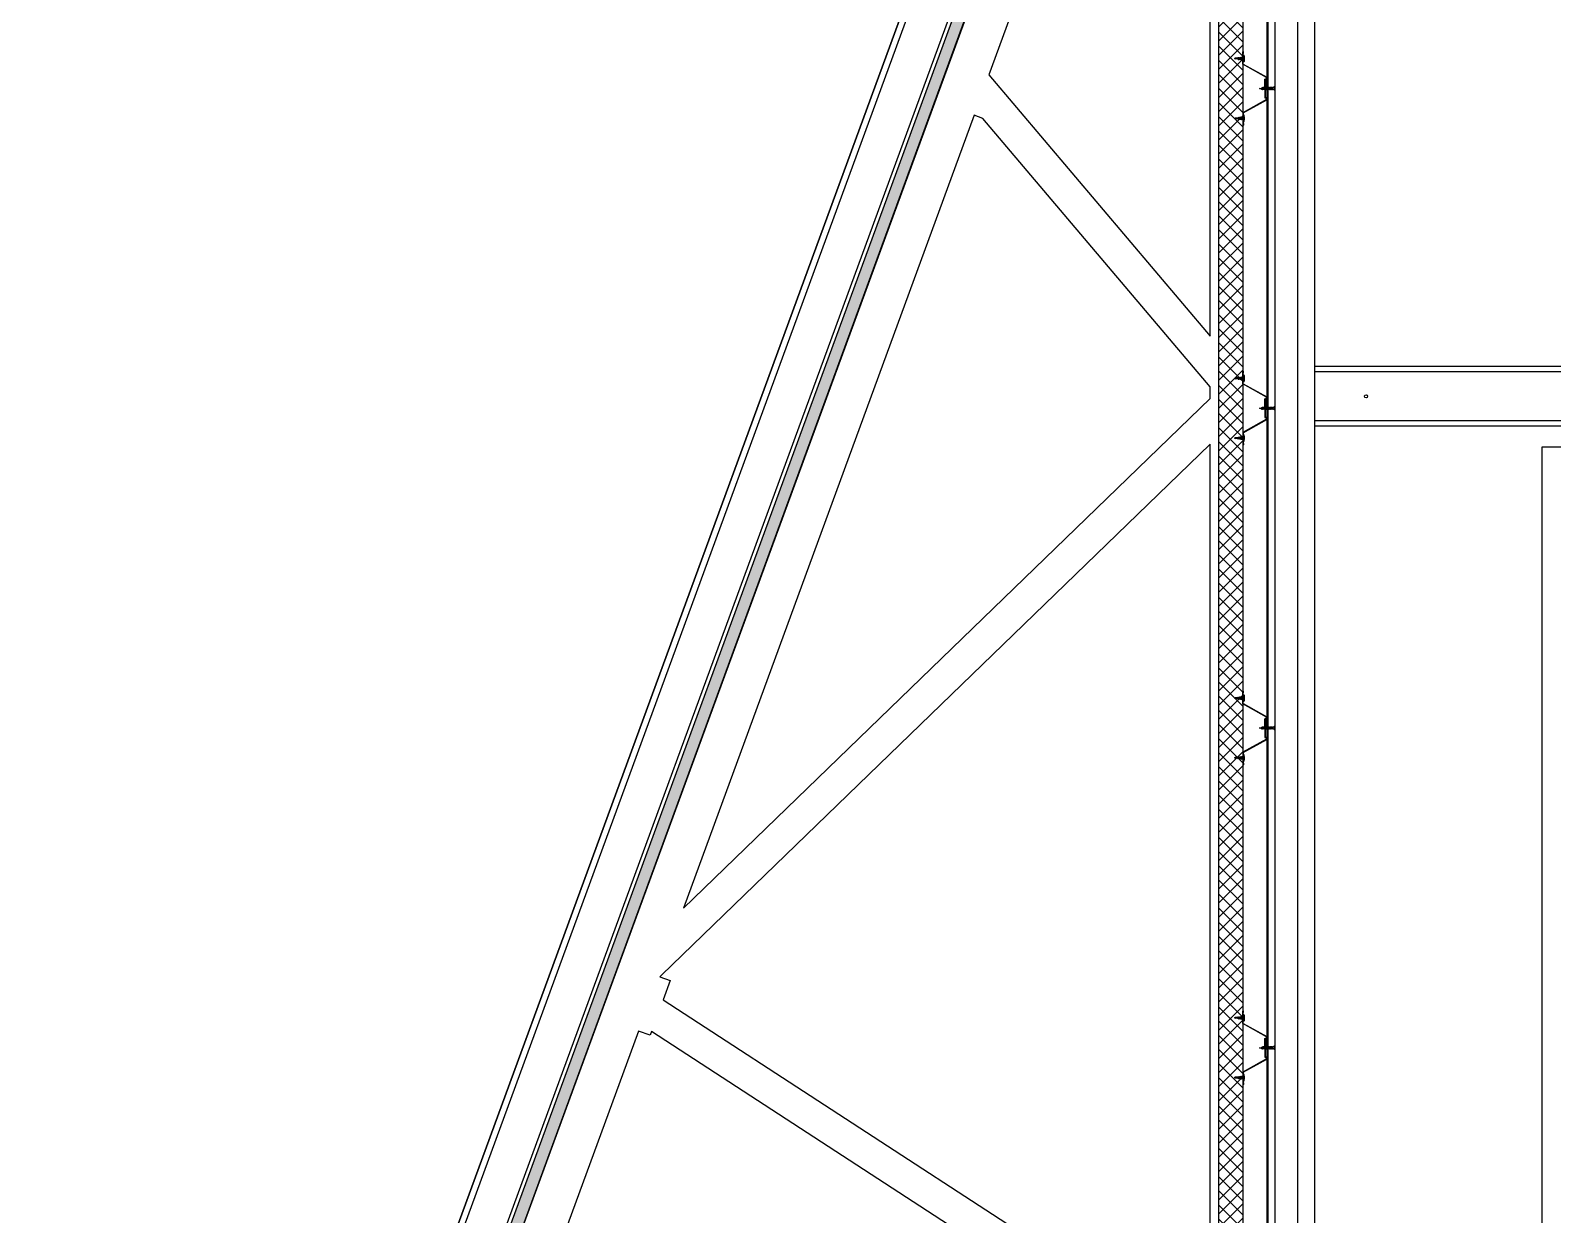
# Model space of a CAD drawing. Header units: inches. Extents: x 203 to 1065, y -1127 to 921.
# Drawn here: x 404.988 to 406.892, y 891.489 to 892.97 of the extents above; entities that cross this region are included whole.
import ezdxf

# ---------------------------------------------------------------- set-up
doc = ezdxf.new("R2010")
doc.units = ezdxf.units.IN
doc.header["$MEASUREMENT"] = 0
doc.linetypes.add('CONTINUA', pattern=[0])
for name, color, linetype in [('CORTE MUROS', 4, 'CONTINUA'), ('CORTE PERFILES Y CERCHA', 3, 'CONTINUA'), ('CORTE PROY', 8, 'CONTINUA')]:
    doc.layers.add(name, color=color, linetype=linetype)

msp = doc.modelspace()

# ---------------------------------------------------------------- hatches: boundary and pattern name
at = {"layer": 'CORTE MUROS', "ltscale": 0.5}
h = msp.add_hatch(dxfattribs=at)
h.set_pattern_fill('ANSI38', color=252, scale=0.05, angle=90.1237, style=0)
h.set_pattern_definition([(135.1236939, (403.875732, 448.1915297), (-0.00440986616, -0.004428948005), []), (225.1236939, (403.875732, 448.1915297), (-0.00439078432, -0.01326776217), [0.015625, -0.009375])])
h.paths.add_polyline_path([(405.0606, 889.9907), (405.0465, 889.9959), (406.5124, 893.9964), (406.5265, 893.9913)])
at = {"layer": 'CORTE PERFILES Y CERCHA', "ltscale": 0.5}
h = msp.add_hatch(dxfattribs=at)
h.set_pattern_fill('_USER', color=251, scale=0.0125, angle=135, style=0, double=1, pattern_type=0)
h.set_pattern_definition([(135, (377.921917, 606.098404), (-0.00883883476, -0.00883883476), []), (225, (377.921917, 606.098404), (0.00883883476, -0.00883883476), [])])
h.paths.add_polyline_path([(406.4747, 886.1587), (406.4747, 893.8227), (406.5047, 893.8227), (406.5047, 886.1587)])

# ---------------------------------------------------------------- linework, layer by layer
at = {"layer": 'CORTE MUROS'}
for points in [[(404.9883, 890.0172), (406.4919, 894.1206), (406.5454, 894.101), (405.0418, 889.9976)], [(406.4919, 894.1206), (404.9883, 890.0172), (404.9958, 890.0144), (406.4994, 894.1179)]]:
    msp.add_lwpolyline(points, close=True, dxfattribs=at)
msp.add_lwpolyline([(405.0606, 889.9907), (405.0465, 889.9959), (406.5124, 893.9964), (406.5265, 893.9913), (405.0606, 889.9907)], dxfattribs=at)
at = {"layer": 'CORTE PERFILES Y CERCHA', "color": 2}
for p, q in [((406.5347, 893.7587), (406.5347, 888.7567)), ((406.5357, 893.7587), (406.5357, 888.7567)), ((406.5447, 893.7587), (406.5447, 888.7567))]:
    msp.add_line(p, q, dxfattribs=at)
at = {"layer": 'CORTE PERFILES Y CERCHA'}
for p, q in [((406.5047, 892.9366), (406.5047, 892.9436)), ((406.5051, 892.9367), (406.5051, 892.9436)), ((406.5051, 892.9436), (406.5052, 892.9436)), ((406.5056, 892.9386), (406.5051, 892.9381)), ((406.5051, 892.9321), (406.5051, 892.9381)), ((406.5052, 892.9417), (406.5052, 892.9436)), ((406.5052, 892.9417), (406.5056, 892.9417)), ((406.5056, 892.9417), (406.5056, 892.9436)), ((406.5056, 892.9387), (406.5056, 892.9316)), ((406.5056, 892.9386), (406.5056, 892.9317)), ((406.5064, 892.9387), (406.5064, 892.9316)), ((406.4982, 892.9359), (406.4944, 892.9351)), ((406.4944, 892.9351), (406.4952, 892.9356)), ((406.4952, 892.9351), (406.4944, 892.9351)), ((406.4944, 892.9351), (406.4952, 892.9347)), ((406.4982, 892.9359), (406.4952, 892.9356)), ((406.4952, 892.9347), (406.4952, 892.9351)), ((406.4986, 892.9343), (406.4952, 892.9347)), ((406.4986, 892.9363), (406.4982, 892.9359)), ((406.4982, 892.9359), (406.4986, 892.9343)), ((406.4986, 892.9363), (406.4991, 892.936)), ((406.499, 892.934), (406.4986, 892.9363)), ((406.499, 892.934), (406.4986, 892.9343)), ((406.499, 892.934), (406.4995, 892.9342)), ((406.4999, 892.9361), (406.4991, 892.936)), ((406.4991, 892.936), (406.4995, 892.9342)), ((406.5004, 892.9341), (406.4995, 892.9342)), ((406.5003, 892.9366), (406.4999, 892.9361)), ((406.4999, 892.9361), (406.5004, 892.9341)), ((406.5003, 892.9366), (406.5008, 892.9362)), ((406.5009, 892.9337), (406.5003, 892.9365)), ((406.5009, 892.9337), (406.5004, 892.9341)), ((406.5017, 892.9363), (406.5008, 892.9362)), ((406.5008, 892.9362), (406.5013, 892.934)), ((406.5009, 892.9337), (406.5013, 892.934)), ((406.5023, 892.9339), (406.5013, 892.934)), ((406.5021, 892.9368), (406.5017, 892.9363)), ((406.5017, 892.9363), (406.5023, 892.9339)), ((406.5021, 892.9368), (406.5026, 892.9364)), ((406.5027, 892.9334), (406.5021, 892.9368)), ((406.5027, 892.9334), (406.5023, 892.9339)), ((406.5035, 892.9365), (406.5026, 892.9364)), ((406.5026, 892.9364), (406.5032, 892.9338)), ((406.5027, 892.9334), (406.5032, 892.9338)), ((406.5042, 892.9337), (406.5032, 892.9338)), ((406.5039, 892.9371), (406.5035, 892.9365)), ((406.5035, 892.9365), (406.5042, 892.9337)), ((406.5039, 892.9371), (406.5044, 892.9366)), ((406.5047, 892.9331), (406.5039, 892.9371)), ((406.5047, 892.9331), (406.5042, 892.9337)), ((406.5051, 892.9367), (406.5044, 892.9366)), ((406.5044, 892.9366), (406.5051, 892.9336)), ((406.5047, 892.9331), (406.5051, 892.9336)), ((406.5047, 892.9281), (406.5047, 892.9332)), ((406.5051, 892.9367), (406.5051, 892.9336)), ((406.5051, 892.9283), (406.5051, 892.9336)), ((406.5056, 892.9317), (406.5051, 892.9321)), ((406.5069, 892.9351), (406.5064, 892.9351)), ((406.5447, 892.9003), (406.5431, 892.8989)), ((406.5447, 892.8952), (406.5447, 892.9003)), ((406.5278, 892.897), (406.5254, 892.8978)), ((406.5278, 892.897), (406.5282, 892.8987)), ((406.5281, 892.8967), (406.5278, 892.897)), ((406.5285, 892.899), (406.5281, 892.8967)), ((406.5281, 892.8967), (406.5284, 892.8968)), ((406.5285, 892.8991), (406.5282, 892.8987)), ((406.5284, 892.8968), (406.5289, 892.8987)), ((406.529, 892.8966), (406.5284, 892.8968)), ((406.5285, 892.8991), (406.5289, 892.8987)), ((406.5296, 892.8989), (406.5289, 892.8987)), ((406.529, 892.8966), (406.5296, 892.8989)), ((406.5294, 892.8963), (406.529, 892.8966)), ((406.5299, 892.8993), (406.5294, 892.8963)), ((406.5294, 892.8963), (406.5297, 892.8966)), ((406.5299, 892.8993), (406.5296, 892.8989)), ((406.5297, 892.8966), (406.5302, 892.8989)), ((406.5304, 892.8966), (406.5297, 892.8966)), ((406.5299, 892.8993), (406.5303, 892.8989)), ((406.5309, 892.8989), (406.5302, 892.8989)), ((406.5304, 892.8966), (406.5309, 892.8989)), ((406.5307, 892.8963), (406.5304, 892.8966)), ((406.5313, 892.8993), (406.5307, 892.8963)), ((406.5307, 892.8963), (406.531, 892.8966)), ((406.5313, 892.8993), (406.5309, 892.8989)), ((406.531, 892.8966), (406.5316, 892.8989)), ((406.5317, 892.8966), (406.531, 892.8966)), ((406.5313, 892.8993), (406.5316, 892.8989)), ((406.5323, 892.8989), (406.5316, 892.8989)), ((406.5317, 892.8966), (406.5323, 892.8989)), ((406.532, 892.8963), (406.5317, 892.8966)), ((406.5326, 892.8993), (406.532, 892.8963)), ((406.532, 892.8963), (406.5324, 892.8966)), ((406.5326, 892.8993), (406.5323, 892.8989)), ((406.5324, 892.8966), (406.5329, 892.8989)), ((406.5331, 892.8966), (406.5324, 892.8966)), ((406.5326, 892.8993), (406.5329, 892.8989)), ((406.5336, 892.8989), (406.5329, 892.8989)), ((406.5331, 892.8966), (406.5336, 892.8989)), ((406.5334, 892.8963), (406.5331, 892.8966)), ((406.534, 892.8993), (406.5334, 892.8963)), ((406.5334, 892.8963), (406.5337, 892.8966)), ((406.534, 892.8993), (406.5336, 892.8989)), ((406.5337, 892.8966), (406.5343, 892.8989)), ((406.5344, 892.8966), (406.5337, 892.8966)), ((406.534, 892.8993), (406.5343, 892.8989)), ((406.535, 892.8989), (406.5343, 892.8989)), ((406.5344, 892.8966), (406.535, 892.8989)), ((406.5347, 892.8963), (406.5344, 892.8966)), ((406.5353, 892.8993), (406.5347, 892.8963)), ((406.5347, 892.8963), (406.5351, 892.8966)), ((406.5353, 892.8993), (406.535, 892.8989)), ((406.5351, 892.8966), (406.5356, 892.8989)), ((406.5358, 892.8966), (406.5351, 892.8966)), ((406.5353, 892.8993), (406.5356, 892.8989)), ((406.5364, 892.8989), (406.5356, 892.8989)), ((406.5364, 892.8989), (406.5356, 892.8989)), ((406.5358, 892.8966), (406.5364, 892.8989)), ((406.5358, 892.8966), (406.5364, 892.8989)), ((406.5361, 892.8963), (406.5358, 892.8966)), ((406.5367, 892.8993), (406.5361, 892.8963)), ((406.5361, 892.8963), (406.5365, 892.8966)), ((406.5367, 892.8993), (406.5364, 892.8989)), ((406.5365, 892.8966), (406.537, 892.8989)), ((406.5372, 892.8966), (406.5365, 892.8966)), ((406.5367, 892.8993), (406.537, 892.8989)), ((406.5377, 892.8989), (406.537, 892.8989)), ((406.5372, 892.8966), (406.5377, 892.8989)), ((406.5372, 892.8966), (406.5377, 892.8989)), ((406.5372, 892.8966), (406.5377, 892.8989)), ((406.5375, 892.8963), (406.5372, 892.8966)), ((406.5381, 892.8993), (406.5375, 892.8963)), ((406.5375, 892.8963), (406.5378, 892.8966)), ((406.5381, 892.8993), (406.5377, 892.8989)), ((406.5378, 892.8966), (406.5384, 892.8989)), ((406.5385, 892.8966), (406.5378, 892.8966)), ((406.5381, 892.8993), (406.5384, 892.8989)), ((406.5391, 892.8989), (406.5384, 892.8989)), ((406.5385, 892.8966), (406.5391, 892.8989)), ((406.5385, 892.8966), (406.5391, 892.8989)), ((406.5385, 892.8966), (406.5391, 892.8989)), ((406.5388, 892.8963), (406.5385, 892.8966)), ((406.5394, 892.8993), (406.5388, 892.8963)), ((406.5388, 892.8963), (406.5392, 892.8966)), ((406.5394, 892.8993), (406.5391, 892.8989)), ((406.5392, 892.8966), (406.5397, 892.8989)), ((406.5398, 892.8966), (406.5392, 892.8966)), ((406.5394, 892.8993), (406.5397, 892.8989)), ((406.5404, 892.8989), (406.5397, 892.8989)), ((406.5398, 892.8966), (406.5404, 892.8989)), ((406.5402, 892.8963), (406.5398, 892.8966)), ((406.5407, 892.8993), (406.5402, 892.8963)), ((406.5402, 892.8963), (406.5405, 892.8966)), ((406.5407, 892.8993), (406.5404, 892.8989)), ((406.5407, 892.8993), (406.5404, 892.8989)), ((406.5405, 892.8966), (406.5411, 892.8989)), ((406.5412, 892.8966), (406.5405, 892.8966)), ((406.5407, 892.8993), (406.5411, 892.8989)), ((406.5407, 892.8993), (406.5411, 892.8989)), ((406.5418, 892.8989), (406.5411, 892.8989)), ((406.5412, 892.8966), (406.5418, 892.8989)), ((406.5415, 892.8963), (406.5412, 892.8966)), ((406.5421, 892.8993), (406.5415, 892.8963)), ((406.5415, 892.8963), (406.5419, 892.8966)), ((406.5421, 892.8993), (406.5418, 892.8989)), ((406.5421, 892.8993), (406.5418, 892.8989)), ((406.5419, 892.8966), (406.5424, 892.8989)), ((406.5424, 892.8966), (406.5419, 892.8966)), ((406.5431, 892.8966), (406.5419, 892.8966)), ((406.5421, 892.8993), (406.5424, 892.8989)), ((406.5421, 892.8993), (406.5424, 892.8989)), ((406.543, 892.8989), (406.5424, 892.8989)), ((406.5431, 892.8989), (406.5424, 892.8989)), ((406.5447, 892.8952), (406.5431, 892.8966)), ((406.5447, 892.8978), (406.5443, 892.8978)), ((406.499, 892.8615), (406.4986, 892.8592)), ((406.499, 892.8615), (406.4986, 892.8612)), ((406.499, 892.8615), (406.4995, 892.8613)), ((406.5009, 892.8618), (406.5003, 892.859)), ((406.5009, 892.8618), (406.5004, 892.8614)), ((406.5009, 892.8618), (406.5013, 892.8615)), ((406.5023, 892.8616), (406.5013, 892.8615)), ((406.5017, 892.8592), (406.5023, 892.8616)), ((406.5027, 892.8621), (406.5021, 892.8587)), ((406.5027, 892.8621), (406.5023, 892.8616)), ((406.5026, 892.8591), (406.5032, 892.8617)), ((406.5027, 892.8621), (406.5032, 892.8617)), ((406.5042, 892.8618), (406.5032, 892.8617)), ((406.5035, 892.859), (406.5042, 892.8618)), ((406.5047, 892.8624), (406.5039, 892.8584)), ((406.5047, 892.8624), (406.5042, 892.8618)), ((406.5044, 892.8589), (406.5051, 892.8619)), ((406.5047, 892.8674), (406.5047, 892.8623)), ((406.5047, 892.8624), (406.5051, 892.8619)), ((406.5051, 892.8672), (406.5051, 892.8619)), ((406.5056, 892.8638), (406.5051, 892.8634)), ((406.5051, 892.8634), (406.5051, 892.8619)), ((406.5051, 892.8588), (406.5051, 892.8619)), ((406.5056, 892.8568), (406.5056, 892.8639)), ((406.5056, 892.8569), (406.5056, 892.8638)), ((406.5064, 892.8568), (406.5064, 892.8639)), ((406.4944, 892.8604), (406.4952, 892.8608)), ((406.4952, 892.8604), (406.4944, 892.8604)), ((406.4944, 892.8604), (406.4952, 892.8599)), ((406.4982, 892.8596), (406.4944, 892.8604)), ((406.4986, 892.8612), (406.4952, 892.8608)), ((406.4952, 892.8608), (406.4952, 892.8604)), ((406.4982, 892.8596), (406.4952, 892.8599)), ((406.4982, 892.8596), (406.4986, 892.8612)), ((406.4986, 892.8592), (406.4982, 892.8596)), ((406.4986, 892.8592), (406.4991, 892.8595)), ((406.4991, 892.8595), (406.4995, 892.8613)), ((406.4999, 892.8594), (406.4991, 892.8595)), ((406.5004, 892.8614), (406.4995, 892.8613)), ((406.4999, 892.8594), (406.5004, 892.8614)), ((406.5003, 892.859), (406.4999, 892.8594)), ((406.5003, 892.859), (406.5008, 892.8593)), ((406.5008, 892.8593), (406.5013, 892.8615)), ((406.5017, 892.8592), (406.5008, 892.8593)), ((406.5021, 892.8587), (406.5017, 892.8592)), ((406.5021, 892.8587), (406.5026, 892.8591)), ((406.5035, 892.859), (406.5026, 892.8591)), ((406.5039, 892.8584), (406.5035, 892.859)), ((406.5039, 892.8584), (406.5044, 892.8589)), ((406.5051, 892.8588), (406.5044, 892.8589)), ((406.5047, 892.8589), (406.5047, 892.8519)), ((406.5051, 892.8588), (406.5051, 892.8519)), ((406.5051, 892.8588), (406.5051, 892.8574)), ((406.5056, 892.8569), (406.5051, 892.8574)), ((406.5051, 892.8519), (406.5052, 892.8519)), ((406.5052, 892.8538), (406.5052, 892.8519)), ((406.5052, 892.8538), (406.5056, 892.8538)), ((406.5056, 892.8538), (406.5056, 892.8519)), ((406.5069, 892.8604), (406.5064, 892.8604)), ((406.5047, 892.5366), (406.5047, 892.5436)), ((406.5051, 892.5367), (406.5051, 892.5436)), ((406.5051, 892.5436), (406.5052, 892.5436)), ((406.5056, 892.5386), (406.5051, 892.5381)), ((406.5051, 892.5321), (406.5051, 892.5381)), ((406.5052, 892.5417), (406.5052, 892.5436)), ((406.5052, 892.5417), (406.5056, 892.5417)), ((406.5056, 892.5417), (406.5056, 892.5436)), ((406.5056, 892.5387), (406.5056, 892.5316)), ((406.5056, 892.5386), (406.5056, 892.5317)), ((406.5064, 892.5387), (406.5064, 892.5316)), ((406.4982, 892.5359), (406.4944, 892.5351)), ((406.4944, 892.5351), (406.4952, 892.5356)), ((406.4952, 892.5351), (406.4944, 892.5351)), ((406.4944, 892.5351), (406.4952, 892.5347)), ((406.4982, 892.5359), (406.4952, 892.5356)), ((406.4952, 892.5347), (406.4952, 892.5351)), ((406.4986, 892.5343), (406.4952, 892.5347)), ((406.4986, 892.5363), (406.4982, 892.5359)), ((406.4982, 892.5359), (406.4986, 892.5343)), ((406.4986, 892.5363), (406.4991, 892.536)), ((406.499, 892.534), (406.4986, 892.5363)), ((406.499, 892.534), (406.4986, 892.5343)), ((406.499, 892.534), (406.4995, 892.5342)), ((406.4999, 892.5361), (406.4991, 892.536)), ((406.4991, 892.536), (406.4995, 892.5342)), ((406.5004, 892.5341), (406.4995, 892.5342)), ((406.5003, 892.5366), (406.4999, 892.5361)), ((406.4999, 892.5361), (406.5004, 892.5341)), ((406.5003, 892.5366), (406.5008, 892.5362)), ((406.5009, 892.5337), (406.5003, 892.5365)), ((406.5009, 892.5337), (406.5004, 892.5341)), ((406.5017, 892.5363), (406.5008, 892.5362)), ((406.5008, 892.5362), (406.5013, 892.534)), ((406.5009, 892.5337), (406.5013, 892.534)), ((406.5023, 892.5339), (406.5013, 892.534)), ((406.5021, 892.5368), (406.5017, 892.5363)), ((406.5017, 892.5363), (406.5023, 892.5339)), ((406.5021, 892.5368), (406.5026, 892.5364)), ((406.5027, 892.5334), (406.5021, 892.5368)), ((406.5027, 892.5334), (406.5023, 892.5339)), ((406.5035, 892.5365), (406.5026, 892.5364)), ((406.5026, 892.5364), (406.5032, 892.5338)), ((406.5027, 892.5334), (406.5032, 892.5338)), ((406.5042, 892.5337), (406.5032, 892.5338)), ((406.5039, 892.5371), (406.5035, 892.5365)), ((406.5035, 892.5365), (406.5042, 892.5337)), ((406.5039, 892.5371), (406.5044, 892.5366)), ((406.5047, 892.5331), (406.5039, 892.5371)), ((406.5047, 892.5331), (406.5042, 892.5337)), ((406.5051, 892.5367), (406.5044, 892.5366)), ((406.5044, 892.5366), (406.5051, 892.5336)), ((406.5047, 892.5331), (406.5051, 892.5336)), ((406.5047, 892.5281), (406.5047, 892.5332)), ((406.5051, 892.5367), (406.5051, 892.5336)), ((406.5051, 892.5283), (406.5051, 892.5336)), ((406.5056, 892.5317), (406.5051, 892.5321)), ((406.5069, 892.5351), (406.5064, 892.5351)), ((406.5447, 892.5003), (406.5431, 892.4989)), ((406.5447, 892.4952), (406.5447, 892.5003)), ((406.5278, 892.497), (406.5254, 892.4978)), ((406.5278, 892.497), (406.5282, 892.4987)), ((406.5281, 892.4967), (406.5278, 892.497)), ((406.5285, 892.499), (406.5281, 892.4967)), ((406.5281, 892.4967), (406.5284, 892.4968)), ((406.5285, 892.4991), (406.5282, 892.4987)), ((406.5284, 892.4968), (406.5289, 892.4987)), ((406.529, 892.4966), (406.5284, 892.4968)), ((406.5285, 892.4991), (406.5289, 892.4987)), ((406.5296, 892.4989), (406.5289, 892.4987)), ((406.529, 892.4966), (406.5296, 892.4989)), ((406.5294, 892.4963), (406.529, 892.4966)), ((406.5299, 892.4993), (406.5294, 892.4963)), ((406.5294, 892.4963), (406.5297, 892.4966)), ((406.5299, 892.4993), (406.5296, 892.4989)), ((406.5297, 892.4966), (406.5302, 892.4989)), ((406.5304, 892.4966), (406.5297, 892.4966)), ((406.5299, 892.4993), (406.5303, 892.4989)), ((406.5309, 892.4989), (406.5302, 892.4989)), ((406.5304, 892.4966), (406.5309, 892.4989)), ((406.5307, 892.4963), (406.5304, 892.4966)), ((406.5313, 892.4993), (406.5307, 892.4963)), ((406.5307, 892.4963), (406.531, 892.4966)), ((406.5313, 892.4993), (406.5309, 892.4989)), ((406.531, 892.4966), (406.5316, 892.4989)), ((406.5317, 892.4966), (406.531, 892.4966)), ((406.5313, 892.4993), (406.5316, 892.4989)), ((406.5323, 892.4989), (406.5316, 892.4989)), ((406.5317, 892.4966), (406.5323, 892.4989)), ((406.532, 892.4963), (406.5317, 892.4966)), ((406.5326, 892.4993), (406.532, 892.4963)), ((406.532, 892.4963), (406.5324, 892.4966)), ((406.5326, 892.4993), (406.5323, 892.4989)), ((406.5324, 892.4966), (406.5329, 892.4989)), ((406.5331, 892.4966), (406.5324, 892.4966)), ((406.5326, 892.4993), (406.5329, 892.4989)), ((406.5336, 892.4989), (406.5329, 892.4989)), ((406.5331, 892.4966), (406.5336, 892.4989)), ((406.5334, 892.4963), (406.5331, 892.4966)), ((406.534, 892.4993), (406.5334, 892.4963)), ((406.5334, 892.4963), (406.5337, 892.4966)), ((406.534, 892.4993), (406.5336, 892.4989)), ((406.5337, 892.4966), (406.5343, 892.4989)), ((406.5344, 892.4966), (406.5337, 892.4966)), ((406.534, 892.4993), (406.5343, 892.4989)), ((406.535, 892.4989), (406.5343, 892.4989)), ((406.5344, 892.4966), (406.535, 892.4989)), ((406.5347, 892.4963), (406.5344, 892.4966)), ((406.5353, 892.4993), (406.5347, 892.4963)), ((406.5347, 892.4963), (406.5351, 892.4966)), ((406.5353, 892.4993), (406.535, 892.4989)), ((406.5351, 892.4966), (406.5356, 892.4989)), ((406.5358, 892.4966), (406.5351, 892.4966)), ((406.5353, 892.4993), (406.5356, 892.4989)), ((406.5364, 892.4989), (406.5356, 892.4989)), ((406.5364, 892.4989), (406.5356, 892.4989)), ((406.5358, 892.4966), (406.5364, 892.4989)), ((406.5358, 892.4966), (406.5364, 892.4989)), ((406.5361, 892.4963), (406.5358, 892.4966)), ((406.5367, 892.4993), (406.5361, 892.4963)), ((406.5361, 892.4963), (406.5365, 892.4966)), ((406.5367, 892.4993), (406.5364, 892.4989)), ((406.5365, 892.4966), (406.537, 892.4989)), ((406.5372, 892.4966), (406.5365, 892.4966)), ((406.5367, 892.4993), (406.537, 892.4989)), ((406.5377, 892.4989), (406.537, 892.4989)), ((406.5372, 892.4966), (406.5377, 892.4989)), ((406.5372, 892.4966), (406.5377, 892.4989)), ((406.5372, 892.4966), (406.5377, 892.4989)), ((406.5375, 892.4963), (406.5372, 892.4966)), ((406.5381, 892.4993), (406.5375, 892.4963)), ((406.5375, 892.4963), (406.5378, 892.4966)), ((406.5381, 892.4993), (406.5377, 892.4989)), ((406.5378, 892.4966), (406.5384, 892.4989)), ((406.5385, 892.4966), (406.5378, 892.4966)), ((406.5381, 892.4993), (406.5384, 892.4989)), ((406.5391, 892.4989), (406.5384, 892.4989)), ((406.5385, 892.4966), (406.5391, 892.4989)), ((406.5385, 892.4966), (406.5391, 892.4989)), ((406.5385, 892.4966), (406.5391, 892.4989)), ((406.5388, 892.4963), (406.5385, 892.4966)), ((406.5394, 892.4993), (406.5388, 892.4963)), ((406.5388, 892.4963), (406.5392, 892.4966)), ((406.5394, 892.4993), (406.5391, 892.4989)), ((406.5392, 892.4966), (406.5397, 892.4989)), ((406.5398, 892.4966), (406.5392, 892.4966)), ((406.5394, 892.4993), (406.5397, 892.4989)), ((406.5404, 892.4989), (406.5397, 892.4989)), ((406.5398, 892.4966), (406.5404, 892.4989)), ((406.5402, 892.4963), (406.5398, 892.4966)), ((406.5407, 892.4993), (406.5402, 892.4963)), ((406.5402, 892.4963), (406.5405, 892.4966)), ((406.5407, 892.4993), (406.5404, 892.4989)), ((406.5407, 892.4993), (406.5404, 892.4989)), ((406.5405, 892.4966), (406.5411, 892.4989)), ((406.5412, 892.4966), (406.5405, 892.4966)), ((406.5407, 892.4993), (406.5411, 892.4989)), ((406.5407, 892.4993), (406.5411, 892.4989)), ((406.5418, 892.4989), (406.5411, 892.4989)), ((406.5412, 892.4966), (406.5418, 892.4989)), ((406.5415, 892.4963), (406.5412, 892.4966)), ((406.5421, 892.4993), (406.5415, 892.4963)), ((406.5415, 892.4963), (406.5419, 892.4966)), ((406.5421, 892.4993), (406.5418, 892.4989)), ((406.5421, 892.4993), (406.5418, 892.4989)), ((406.5419, 892.4966), (406.5424, 892.4989)), ((406.5424, 892.4966), (406.5419, 892.4966)), ((406.5431, 892.4966), (406.5419, 892.4966)), ((406.5421, 892.4993), (406.5424, 892.4989)), ((406.5421, 892.4993), (406.5424, 892.4989)), ((406.543, 892.4989), (406.5424, 892.4989)), ((406.5431, 892.4989), (406.5424, 892.4989)), ((406.5447, 892.4952), (406.5431, 892.4966)), ((406.5447, 892.4978), (406.5443, 892.4978)), ((406.5009, 892.4618), (406.5003, 892.459)), ((406.5009, 892.4618), (406.5004, 892.4614)), ((406.5009, 892.4618), (406.5013, 892.4615)), ((406.5027, 892.4621), (406.5021, 892.4587)), ((406.5027, 892.4621), (406.5023, 892.4616)), ((406.5027, 892.4621), (406.5032, 892.4617)), ((406.5042, 892.4618), (406.5032, 892.4617)), ((406.5035, 892.459), (406.5042, 892.4618)), ((406.5047, 892.4624), (406.5039, 892.4584)), ((406.5047, 892.4624), (406.5042, 892.4618)), ((406.5044, 892.4589), (406.5051, 892.4619)), ((406.5047, 892.4674), (406.5047, 892.4623)), ((406.5047, 892.4624), (406.5051, 892.4619)), ((406.5051, 892.4672), (406.5051, 892.4619)), ((406.5056, 892.4638), (406.5051, 892.4634)), ((406.5051, 892.4634), (406.5051, 892.4619)), ((406.5051, 892.4588), (406.5051, 892.4619)), ((406.5056, 892.4568), (406.5056, 892.4639)), ((406.5056, 892.4569), (406.5056, 892.4638)), ((406.5064, 892.4568), (406.5064, 892.4639)), ((406.4944, 892.4604), (406.4952, 892.4608)), ((406.4952, 892.4604), (406.4944, 892.4604)), ((406.4944, 892.4604), (406.4952, 892.4599)), ((406.4982, 892.4596), (406.4944, 892.4604)), ((406.4986, 892.4612), (406.4952, 892.4608)), ((406.4952, 892.4608), (406.4952, 892.4604)), ((406.4982, 892.4596), (406.4952, 892.4599)), ((406.4982, 892.4596), (406.4986, 892.4612)), ((406.4986, 892.4592), (406.4982, 892.4596)), ((406.499, 892.4615), (406.4986, 892.4592)), ((406.499, 892.4615), (406.4986, 892.4612)), ((406.4986, 892.4592), (406.4991, 892.4595)), ((406.499, 892.4615), (406.4995, 892.4613)), ((406.4991, 892.4595), (406.4995, 892.4613)), ((406.4999, 892.4594), (406.4991, 892.4595)), ((406.5004, 892.4614), (406.4995, 892.4613)), ((406.4999, 892.4594), (406.5004, 892.4614)), ((406.5003, 892.459), (406.4999, 892.4594)), ((406.5003, 892.459), (406.5008, 892.4593)), ((406.5008, 892.4593), (406.5013, 892.4615)), ((406.5017, 892.4592), (406.5008, 892.4593)), ((406.5023, 892.4616), (406.5013, 892.4615)), ((406.5017, 892.4592), (406.5023, 892.4616)), ((406.5021, 892.4587), (406.5017, 892.4592)), ((406.5021, 892.4587), (406.5026, 892.4591)), ((406.5026, 892.4591), (406.5032, 892.4617)), ((406.5035, 892.459), (406.5026, 892.4591)), ((406.5039, 892.4584), (406.5035, 892.459)), ((406.5039, 892.4584), (406.5044, 892.4589)), ((406.5051, 892.4588), (406.5044, 892.4589)), ((406.5047, 892.4589), (406.5047, 892.4519)), ((406.5051, 892.4588), (406.5051, 892.4519)), ((406.5051, 892.4588), (406.5051, 892.4574)), ((406.5056, 892.4569), (406.5051, 892.4574)), ((406.5051, 892.4519), (406.5052, 892.4519)), ((406.5052, 892.4538), (406.5052, 892.4519)), ((406.5052, 892.4538), (406.5056, 892.4538)), ((406.5056, 892.4538), (406.5056, 892.4519)), ((406.5069, 892.4604), (406.5064, 892.4604)), ((406.5047, 892.1366), (406.5047, 892.1436)), ((406.5051, 892.1367), (406.5051, 892.1436)), ((406.5051, 892.1436), (406.5052, 892.1436)), ((406.5056, 892.1386), (406.5051, 892.1381)), ((406.5051, 892.1321), (406.5051, 892.1381)), ((406.5052, 892.1417), (406.5052, 892.1436)), ((406.5052, 892.1417), (406.5056, 892.1417)), ((406.5056, 892.1417), (406.5056, 892.1436)), ((406.5056, 892.1387), (406.5056, 892.1316)), ((406.5056, 892.1386), (406.5056, 892.1317)), ((406.5064, 892.1387), (406.5064, 892.1316)), ((406.4982, 892.1359), (406.4944, 892.1351)), ((406.4944, 892.1351), (406.4952, 892.1356)), ((406.4952, 892.1351), (406.4944, 892.1351)), ((406.4944, 892.1351), (406.4952, 892.1347)), ((406.4982, 892.1359), (406.4952, 892.1356)), ((406.4952, 892.1347), (406.4952, 892.1351)), ((406.4986, 892.1343), (406.4952, 892.1347)), ((406.4986, 892.1363), (406.4982, 892.1359)), ((406.4982, 892.1359), (406.4986, 892.1343)), ((406.4986, 892.1363), (406.4991, 892.136)), ((406.499, 892.134), (406.4986, 892.1363)), ((406.499, 892.134), (406.4986, 892.1343)), ((406.499, 892.134), (406.4995, 892.1342)), ((406.4999, 892.1361), (406.4991, 892.136)), ((406.4991, 892.136), (406.4995, 892.1342)), ((406.5004, 892.1341), (406.4995, 892.1342)), ((406.5003, 892.1366), (406.4999, 892.1361)), ((406.4999, 892.1361), (406.5004, 892.1341)), ((406.5003, 892.1366), (406.5008, 892.1362)), ((406.5009, 892.1337), (406.5003, 892.1365)), ((406.5009, 892.1337), (406.5004, 892.1341)), ((406.5017, 892.1363), (406.5008, 892.1362)), ((406.5008, 892.1362), (406.5013, 892.134)), ((406.5009, 892.1337), (406.5013, 892.134)), ((406.5023, 892.1339), (406.5013, 892.134)), ((406.5021, 892.1368), (406.5017, 892.1363)), ((406.5017, 892.1363), (406.5023, 892.1339)), ((406.5021, 892.1368), (406.5026, 892.1364)), ((406.5027, 892.1334), (406.5021, 892.1368)), ((406.5027, 892.1334), (406.5023, 892.1339)), ((406.5035, 892.1365), (406.5026, 892.1364)), ((406.5026, 892.1364), (406.5032, 892.1338)), ((406.5027, 892.1334), (406.5032, 892.1338)), ((406.5042, 892.1337), (406.5032, 892.1338)), ((406.5039, 892.1371), (406.5035, 892.1365)), ((406.5035, 892.1365), (406.5042, 892.1337)), ((406.5039, 892.1371), (406.5044, 892.1366)), ((406.5047, 892.1331), (406.5039, 892.1371)), ((406.5047, 892.1331), (406.5042, 892.1337)), ((406.5051, 892.1367), (406.5044, 892.1366)), ((406.5044, 892.1366), (406.5051, 892.1336)), ((406.5047, 892.1331), (406.5051, 892.1336)), ((406.5047, 892.1281), (406.5047, 892.1332)), ((406.5051, 892.1367), (406.5051, 892.1336)), ((406.5051, 892.1283), (406.5051, 892.1336)), ((406.5056, 892.1317), (406.5051, 892.1321)), ((406.5069, 892.1351), (406.5064, 892.1351)), ((406.5447, 892.1003), (406.5431, 892.0989)), ((406.5447, 892.0952), (406.5447, 892.1003)), ((406.5278, 892.097), (406.5254, 892.0978)), ((406.5278, 892.097), (406.5282, 892.0987)), ((406.5281, 892.0967), (406.5278, 892.097)), ((406.5285, 892.099), (406.5281, 892.0967)), ((406.5281, 892.0967), (406.5284, 892.0968)), ((406.5285, 892.0991), (406.5282, 892.0987)), ((406.5284, 892.0968), (406.5289, 892.0987)), ((406.529, 892.0966), (406.5284, 892.0968)), ((406.5285, 892.0991), (406.5289, 892.0987)), ((406.5296, 892.0989), (406.5289, 892.0987)), ((406.529, 892.0966), (406.5296, 892.0989)), ((406.5294, 892.0963), (406.529, 892.0966)), ((406.5299, 892.0993), (406.5294, 892.0963)), ((406.5294, 892.0963), (406.5297, 892.0966)), ((406.5299, 892.0993), (406.5296, 892.0989)), ((406.5297, 892.0966), (406.5302, 892.0989)), ((406.5304, 892.0966), (406.5297, 892.0966)), ((406.5299, 892.0993), (406.5303, 892.0989)), ((406.5309, 892.0989), (406.5302, 892.0989)), ((406.5304, 892.0966), (406.5309, 892.0989)), ((406.5307, 892.0963), (406.5304, 892.0966)), ((406.5313, 892.0993), (406.5307, 892.0963)), ((406.5307, 892.0963), (406.531, 892.0966)), ((406.5313, 892.0993), (406.5309, 892.0989)), ((406.531, 892.0966), (406.5316, 892.0989)), ((406.5317, 892.0966), (406.531, 892.0966)), ((406.5313, 892.0993), (406.5316, 892.0989)), ((406.5323, 892.0989), (406.5316, 892.0989)), ((406.5317, 892.0966), (406.5323, 892.0989)), ((406.532, 892.0963), (406.5317, 892.0966)), ((406.5326, 892.0993), (406.532, 892.0963)), ((406.532, 892.0963), (406.5324, 892.0966)), ((406.5326, 892.0993), (406.5323, 892.0989)), ((406.5324, 892.0966), (406.5329, 892.0989)), ((406.5331, 892.0966), (406.5324, 892.0966)), ((406.5326, 892.0993), (406.5329, 892.0989)), ((406.5336, 892.0989), (406.5329, 892.0989)), ((406.5331, 892.0966), (406.5336, 892.0989)), ((406.5334, 892.0963), (406.5331, 892.0966)), ((406.534, 892.0993), (406.5334, 892.0963)), ((406.5334, 892.0963), (406.5337, 892.0966)), ((406.534, 892.0993), (406.5336, 892.0989)), ((406.5337, 892.0966), (406.5343, 892.0989)), ((406.5344, 892.0966), (406.5337, 892.0966)), ((406.534, 892.0993), (406.5343, 892.0989)), ((406.535, 892.0989), (406.5343, 892.0989)), ((406.5344, 892.0966), (406.535, 892.0989)), ((406.5347, 892.0963), (406.5344, 892.0966)), ((406.5353, 892.0993), (406.5347, 892.0963)), ((406.5347, 892.0963), (406.5351, 892.0966)), ((406.5353, 892.0993), (406.535, 892.0989)), ((406.5351, 892.0966), (406.5356, 892.0989)), ((406.5358, 892.0966), (406.5351, 892.0966)), ((406.5353, 892.0993), (406.5356, 892.0989)), ((406.5364, 892.0989), (406.5356, 892.0989)), ((406.5364, 892.0989), (406.5356, 892.0989)), ((406.5358, 892.0966), (406.5364, 892.0989)), ((406.5358, 892.0966), (406.5364, 892.0989)), ((406.5361, 892.0963), (406.5358, 892.0966)), ((406.5367, 892.0993), (406.5361, 892.0963)), ((406.5361, 892.0963), (406.5365, 892.0966)), ((406.5367, 892.0993), (406.5364, 892.0989)), ((406.5365, 892.0966), (406.537, 892.0989)), ((406.5372, 892.0966), (406.5365, 892.0966)), ((406.5367, 892.0993), (406.537, 892.0989)), ((406.5377, 892.0989), (406.537, 892.0989)), ((406.5372, 892.0966), (406.5377, 892.0989)), ((406.5372, 892.0966), (406.5377, 892.0989)), ((406.5372, 892.0966), (406.5377, 892.0989)), ((406.5375, 892.0963), (406.5372, 892.0966)), ((406.5381, 892.0993), (406.5375, 892.0963)), ((406.5375, 892.0963), (406.5378, 892.0966)), ((406.5381, 892.0993), (406.5377, 892.0989)), ((406.5378, 892.0966), (406.5384, 892.0989)), ((406.5385, 892.0966), (406.5378, 892.0966)), ((406.5381, 892.0993), (406.5384, 892.0989)), ((406.5391, 892.0989), (406.5384, 892.0989)), ((406.5385, 892.0966), (406.5391, 892.0989)), ((406.5385, 892.0966), (406.5391, 892.0989)), ((406.5385, 892.0966), (406.5391, 892.0989)), ((406.5388, 892.0963), (406.5385, 892.0966)), ((406.5394, 892.0993), (406.5388, 892.0963)), ((406.5388, 892.0963), (406.5392, 892.0966)), ((406.5394, 892.0993), (406.5391, 892.0989)), ((406.5392, 892.0966), (406.5397, 892.0989)), ((406.5398, 892.0966), (406.5392, 892.0966)), ((406.5394, 892.0993), (406.5397, 892.0989)), ((406.5404, 892.0989), (406.5397, 892.0989)), ((406.5398, 892.0966), (406.5404, 892.0989)), ((406.5402, 892.0963), (406.5398, 892.0966)), ((406.5407, 892.0993), (406.5402, 892.0963)), ((406.5402, 892.0963), (406.5405, 892.0966)), ((406.5407, 892.0993), (406.5404, 892.0989)), ((406.5407, 892.0993), (406.5404, 892.0989)), ((406.5405, 892.0966), (406.5411, 892.0989)), ((406.5412, 892.0966), (406.5405, 892.0966)), ((406.5407, 892.0993), (406.5411, 892.0989)), ((406.5407, 892.0993), (406.5411, 892.0989)), ((406.5418, 892.0989), (406.5411, 892.0989)), ((406.5412, 892.0966), (406.5418, 892.0989)), ((406.5415, 892.0963), (406.5412, 892.0966)), ((406.5421, 892.0993), (406.5415, 892.0963)), ((406.5415, 892.0963), (406.5419, 892.0966)), ((406.5421, 892.0993), (406.5418, 892.0989)), ((406.5421, 892.0993), (406.5418, 892.0989)), ((406.5419, 892.0966), (406.5424, 892.0989)), ((406.5424, 892.0966), (406.5419, 892.0966)), ((406.5431, 892.0966), (406.5419, 892.0966)), ((406.5421, 892.0993), (406.5424, 892.0989)), ((406.5421, 892.0993), (406.5424, 892.0989)), ((406.543, 892.0989), (406.5424, 892.0989)), ((406.5431, 892.0989), (406.5424, 892.0989)), ((406.5447, 892.0952), (406.5431, 892.0966)), ((406.5447, 892.0978), (406.5443, 892.0978)), ((406.5027, 892.0621), (406.5021, 892.0587)), ((406.5027, 892.0621), (406.5023, 892.0616)), ((406.5027, 892.0621), (406.5032, 892.0617)), ((406.5047, 892.0624), (406.5039, 892.0584)), ((406.5047, 892.0624), (406.5042, 892.0618)), ((406.5047, 892.0674), (406.5047, 892.0623)), ((406.5047, 892.0624), (406.5051, 892.0619)), ((406.5051, 892.0672), (406.5051, 892.0619)), ((406.5056, 892.0638), (406.5051, 892.0634)), ((406.5051, 892.0634), (406.5051, 892.0619)), ((406.5056, 892.0568), (406.5056, 892.0639)), ((406.5056, 892.0569), (406.5056, 892.0638)), ((406.5064, 892.0568), (406.5064, 892.0639)), ((406.4944, 892.0604), (406.4952, 892.0608)), ((406.4952, 892.0604), (406.4944, 892.0604)), ((406.4944, 892.0604), (406.4952, 892.0599)), ((406.4982, 892.0596), (406.4944, 892.0604)), ((406.4986, 892.0612), (406.4952, 892.0608)), ((406.4952, 892.0608), (406.4952, 892.0604)), ((406.4982, 892.0596), (406.4952, 892.0599)), ((406.4982, 892.0596), (406.4986, 892.0612)), ((406.4986, 892.0592), (406.4982, 892.0596)), ((406.499, 892.0615), (406.4986, 892.0592)), ((406.499, 892.0615), (406.4986, 892.0612)), ((406.4986, 892.0592), (406.4991, 892.0595)), ((406.499, 892.0615), (406.4995, 892.0613)), ((406.4991, 892.0595), (406.4995, 892.0613)), ((406.4999, 892.0594), (406.4991, 892.0595)), ((406.5004, 892.0614), (406.4995, 892.0613)), ((406.4999, 892.0594), (406.5004, 892.0614)), ((406.5003, 892.059), (406.4999, 892.0594)), ((406.5009, 892.0618), (406.5003, 892.059)), ((406.5003, 892.059), (406.5008, 892.0593)), ((406.5009, 892.0618), (406.5004, 892.0614)), ((406.5008, 892.0593), (406.5013, 892.0615)), ((406.5017, 892.0592), (406.5008, 892.0593)), ((406.5009, 892.0618), (406.5013, 892.0615)), ((406.5023, 892.0616), (406.5013, 892.0615)), ((406.5017, 892.0592), (406.5023, 892.0616)), ((406.5021, 892.0587), (406.5017, 892.0592)), ((406.5021, 892.0587), (406.5026, 892.0591)), ((406.5026, 892.0591), (406.5032, 892.0617)), ((406.5035, 892.059), (406.5026, 892.0591)), ((406.5042, 892.0618), (406.5032, 892.0617)), ((406.5035, 892.059), (406.5042, 892.0618)), ((406.5039, 892.0584), (406.5035, 892.059)), ((406.5039, 892.0584), (406.5044, 892.0589)), ((406.5044, 892.0589), (406.5051, 892.0619)), ((406.5051, 892.0588), (406.5044, 892.0589)), ((406.5047, 892.0589), (406.5047, 892.0519)), ((406.5051, 892.0588), (406.5051, 892.0619)), ((406.5051, 892.0588), (406.5051, 892.0519)), ((406.5051, 892.0588), (406.5051, 892.0574)), ((406.5056, 892.0569), (406.5051, 892.0574)), ((406.5051, 892.0519), (406.5052, 892.0519)), ((406.5052, 892.0538), (406.5052, 892.0519)), ((406.5052, 892.0538), (406.5056, 892.0538)), ((406.5056, 892.0538), (406.5056, 892.0519)), ((406.5069, 892.0604), (406.5064, 892.0604)), ((406.5047, 891.7366), (406.5047, 891.7436)), ((406.5051, 891.7367), (406.5051, 891.7436)), ((406.5051, 891.7436), (406.5052, 891.7436)), ((406.5056, 891.7386), (406.5051, 891.7381)), ((406.5052, 891.7417), (406.5052, 891.7436)), ((406.5052, 891.7417), (406.5056, 891.7417)), ((406.5056, 891.7417), (406.5056, 891.7436)), ((406.5056, 891.7387), (406.5056, 891.7316)), ((406.5056, 891.7386), (406.5056, 891.7317)), ((406.5064, 891.7387), (406.5064, 891.7316)), ((406.4982, 891.7359), (406.4944, 891.7351)), ((406.4944, 891.7351), (406.4952, 891.7356)), ((406.4952, 891.7351), (406.4944, 891.7351)), ((406.4944, 891.7351), (406.4952, 891.7347)), ((406.4982, 891.7359), (406.4952, 891.7356)), ((406.4952, 891.7347), (406.4952, 891.7351)), ((406.4986, 891.7343), (406.4952, 891.7347)), ((406.4986, 891.7363), (406.4982, 891.7359)), ((406.4982, 891.7359), (406.4986, 891.7343)), ((406.4986, 891.7363), (406.4991, 891.736)), ((406.499, 891.734), (406.4986, 891.7363)), ((406.499, 891.734), (406.4986, 891.7343)), ((406.499, 891.734), (406.4995, 891.7342)), ((406.4999, 891.7361), (406.4991, 891.736)), ((406.4991, 891.736), (406.4995, 891.7342)), ((406.5004, 891.7341), (406.4995, 891.7342)), ((406.5003, 891.7366), (406.4999, 891.7361)), ((406.4999, 891.7361), (406.5004, 891.7341)), ((406.5003, 891.7366), (406.5008, 891.7362)), ((406.5009, 891.7337), (406.5003, 891.7365)), ((406.5009, 891.7337), (406.5004, 891.7341)), ((406.5017, 891.7363), (406.5008, 891.7362)), ((406.5008, 891.7362), (406.5013, 891.734)), ((406.5009, 891.7337), (406.5013, 891.734)), ((406.5023, 891.7339), (406.5013, 891.734)), ((406.5021, 891.7368), (406.5017, 891.7363)), ((406.5017, 891.7363), (406.5023, 891.7339)), ((406.5021, 891.7368), (406.5026, 891.7364)), ((406.5027, 891.7334), (406.5021, 891.7368)), ((406.5027, 891.7334), (406.5023, 891.7339)), ((406.5035, 891.7365), (406.5026, 891.7364)), ((406.5026, 891.7364), (406.5032, 891.7338)), ((406.5027, 891.7334), (406.5032, 891.7338)), ((406.5042, 891.7337), (406.5032, 891.7338)), ((406.5039, 891.7371), (406.5035, 891.7365)), ((406.5035, 891.7365), (406.5042, 891.7337)), ((406.5039, 891.7371), (406.5044, 891.7366)), ((406.5047, 891.7331), (406.5039, 891.7371)), ((406.5047, 891.7331), (406.5042, 891.7337)), ((406.5051, 891.7367), (406.5044, 891.7366)), ((406.5044, 891.7366), (406.5051, 891.7336)), ((406.5047, 891.7331), (406.5051, 891.7336)), ((406.5047, 891.7281), (406.5047, 891.7332)), ((406.5051, 891.7321), (406.5051, 891.7381)), ((406.5051, 891.7367), (406.5051, 891.7336)), ((406.5051, 891.7283), (406.5051, 891.7336)), ((406.5056, 891.7317), (406.5051, 891.7321)), ((406.5069, 891.7351), (406.5064, 891.7351)), ((406.5447, 891.7003), (406.5431, 891.6989)), ((406.5447, 891.6952), (406.5447, 891.7003)), ((406.5278, 891.697), (406.5254, 891.6978)), ((406.5278, 891.697), (406.5282, 891.6987)), ((406.5281, 891.6967), (406.5278, 891.697)), ((406.5285, 891.699), (406.5281, 891.6967)), ((406.5281, 891.6967), (406.5284, 891.6968)), ((406.5285, 891.6991), (406.5282, 891.6987)), ((406.5284, 891.6968), (406.5289, 891.6987)), ((406.529, 891.6966), (406.5284, 891.6968)), ((406.5285, 891.6991), (406.5289, 891.6987)), ((406.5296, 891.6989), (406.5289, 891.6987)), ((406.529, 891.6966), (406.5296, 891.6989)), ((406.5294, 891.6963), (406.529, 891.6966)), ((406.5299, 891.6993), (406.5294, 891.6963)), ((406.5294, 891.6963), (406.5297, 891.6966)), ((406.5299, 891.6993), (406.5296, 891.6989)), ((406.5297, 891.6966), (406.5302, 891.6989)), ((406.5304, 891.6966), (406.5297, 891.6966)), ((406.5299, 891.6993), (406.5303, 891.6989)), ((406.5309, 891.6989), (406.5302, 891.6989)), ((406.5304, 891.6966), (406.5309, 891.6989)), ((406.5307, 891.6963), (406.5304, 891.6966)), ((406.5313, 891.6993), (406.5307, 891.6963)), ((406.5307, 891.6963), (406.531, 891.6966)), ((406.5313, 891.6993), (406.5309, 891.6989)), ((406.531, 891.6966), (406.5316, 891.6989)), ((406.5317, 891.6966), (406.531, 891.6966)), ((406.5313, 891.6993), (406.5316, 891.6989)), ((406.5323, 891.6989), (406.5316, 891.6989)), ((406.5317, 891.6966), (406.5323, 891.6989)), ((406.532, 891.6963), (406.5317, 891.6966)), ((406.5326, 891.6993), (406.532, 891.6963)), ((406.532, 891.6963), (406.5324, 891.6966)), ((406.5326, 891.6993), (406.5323, 891.6989)), ((406.5324, 891.6966), (406.5329, 891.6989)), ((406.5331, 891.6966), (406.5324, 891.6966)), ((406.5326, 891.6993), (406.5329, 891.6989)), ((406.5336, 891.6989), (406.5329, 891.6989)), ((406.5331, 891.6966), (406.5336, 891.6989)), ((406.5334, 891.6963), (406.5331, 891.6966)), ((406.534, 891.6993), (406.5334, 891.6963)), ((406.5334, 891.6963), (406.5337, 891.6966)), ((406.534, 891.6993), (406.5336, 891.6989)), ((406.5337, 891.6966), (406.5343, 891.6989)), ((406.5344, 891.6966), (406.5337, 891.6966)), ((406.534, 891.6993), (406.5343, 891.6989)), ((406.535, 891.6989), (406.5343, 891.6989)), ((406.5344, 891.6966), (406.535, 891.6989)), ((406.5347, 891.6963), (406.5344, 891.6966)), ((406.5353, 891.6993), (406.5347, 891.6963)), ((406.5347, 891.6963), (406.5351, 891.6966)), ((406.5353, 891.6993), (406.535, 891.6989)), ((406.5351, 891.6966), (406.5356, 891.6989)), ((406.5358, 891.6966), (406.5351, 891.6966)), ((406.5353, 891.6993), (406.5356, 891.6989)), ((406.5364, 891.6989), (406.5356, 891.6989)), ((406.5364, 891.6989), (406.5356, 891.6989)), ((406.5358, 891.6966), (406.5364, 891.6989)), ((406.5358, 891.6966), (406.5364, 891.6989)), ((406.5361, 891.6963), (406.5358, 891.6966)), ((406.5367, 891.6993), (406.5361, 891.6963)), ((406.5361, 891.6963), (406.5365, 891.6966)), ((406.5367, 891.6993), (406.5364, 891.6989)), ((406.5365, 891.6966), (406.537, 891.6989)), ((406.5372, 891.6966), (406.5365, 891.6966)), ((406.5367, 891.6993), (406.537, 891.6989)), ((406.5377, 891.6989), (406.537, 891.6989)), ((406.5372, 891.6966), (406.5377, 891.6989)), ((406.5372, 891.6966), (406.5377, 891.6989)), ((406.5372, 891.6966), (406.5377, 891.6989)), ((406.5375, 891.6963), (406.5372, 891.6966)), ((406.5381, 891.6993), (406.5375, 891.6963)), ((406.5375, 891.6963), (406.5378, 891.6966)), ((406.5381, 891.6993), (406.5377, 891.6989)), ((406.5378, 891.6966), (406.5384, 891.6989)), ((406.5385, 891.6966), (406.5378, 891.6966)), ((406.5381, 891.6993), (406.5384, 891.6989)), ((406.5391, 891.6989), (406.5384, 891.6989)), ((406.5385, 891.6966), (406.5391, 891.6989)), ((406.5385, 891.6966), (406.5391, 891.6989)), ((406.5385, 891.6966), (406.5391, 891.6989)), ((406.5388, 891.6963), (406.5385, 891.6966)), ((406.5394, 891.6993), (406.5388, 891.6963)), ((406.5388, 891.6963), (406.5392, 891.6966)), ((406.5394, 891.6993), (406.5391, 891.6989)), ((406.5392, 891.6966), (406.5397, 891.6989)), ((406.5398, 891.6966), (406.5392, 891.6966)), ((406.5394, 891.6993), (406.5397, 891.6989)), ((406.5404, 891.6989), (406.5397, 891.6989)), ((406.5398, 891.6966), (406.5404, 891.6989)), ((406.5402, 891.6963), (406.5398, 891.6966)), ((406.5407, 891.6993), (406.5402, 891.6963)), ((406.5402, 891.6963), (406.5405, 891.6966)), ((406.5407, 891.6993), (406.5404, 891.6989)), ((406.5407, 891.6993), (406.5404, 891.6989)), ((406.5405, 891.6966), (406.5411, 891.6989)), ((406.5412, 891.6966), (406.5405, 891.6966)), ((406.5407, 891.6993), (406.5411, 891.6989)), ((406.5407, 891.6993), (406.5411, 891.6989)), ((406.5418, 891.6989), (406.5411, 891.6989)), ((406.5412, 891.6966), (406.5418, 891.6989)), ((406.5415, 891.6963), (406.5412, 891.6966)), ((406.5421, 891.6993), (406.5415, 891.6963)), ((406.5415, 891.6963), (406.5419, 891.6966)), ((406.5421, 891.6993), (406.5418, 891.6989)), ((406.5421, 891.6993), (406.5418, 891.6989)), ((406.5419, 891.6966), (406.5424, 891.6989)), ((406.5424, 891.6966), (406.5419, 891.6966)), ((406.5431, 891.6966), (406.5419, 891.6966)), ((406.5421, 891.6993), (406.5424, 891.6989)), ((406.5421, 891.6993), (406.5424, 891.6989)), ((406.543, 891.6989), (406.5424, 891.6989)), ((406.5431, 891.6989), (406.5424, 891.6989)), ((406.5447, 891.6952), (406.5431, 891.6966)), ((406.5447, 891.6978), (406.5443, 891.6978)), ((406.5047, 891.6624), (406.5039, 891.6584)), ((406.5047, 891.6624), (406.5042, 891.6618)), ((406.5047, 891.6674), (406.5047, 891.6623)), ((406.5047, 891.6624), (406.5051, 891.6619)), ((406.5051, 891.6672), (406.5051, 891.6619)), ((406.5056, 891.6638), (406.5051, 891.6634)), ((406.5051, 891.6634), (406.5051, 891.6619)), ((406.5056, 891.6568), (406.5056, 891.6639)), ((406.5056, 891.6569), (406.5056, 891.6638)), ((406.5064, 891.6568), (406.5064, 891.6639)), ((406.4944, 891.6604), (406.4952, 891.6608)), ((406.4952, 891.6604), (406.4944, 891.6604)), ((406.4944, 891.6604), (406.4952, 891.6599)), ((406.4982, 891.6596), (406.4944, 891.6604)), ((406.4986, 891.6612), (406.4952, 891.6608)), ((406.4952, 891.6608), (406.4952, 891.6604)), ((406.4982, 891.6596), (406.4952, 891.6599)), ((406.4982, 891.6596), (406.4986, 891.6612)), ((406.4986, 891.6592), (406.4982, 891.6596)), ((406.499, 891.6615), (406.4986, 891.6592)), ((406.499, 891.6615), (406.4986, 891.6612)), ((406.4986, 891.6592), (406.4991, 891.6595)), ((406.499, 891.6615), (406.4995, 891.6613)), ((406.4991, 891.6595), (406.4995, 891.6613)), ((406.4999, 891.6594), (406.4991, 891.6595)), ((406.5004, 891.6614), (406.4995, 891.6613)), ((406.4999, 891.6594), (406.5004, 891.6614)), ((406.5003, 891.659), (406.4999, 891.6594)), ((406.5009, 891.6618), (406.5003, 891.659)), ((406.5003, 891.659), (406.5008, 891.6593)), ((406.5009, 891.6618), (406.5004, 891.6614)), ((406.5008, 891.6593), (406.5013, 891.6615)), ((406.5017, 891.6592), (406.5008, 891.6593)), ((406.5009, 891.6618), (406.5013, 891.6615)), ((406.5023, 891.6616), (406.5013, 891.6615)), ((406.5017, 891.6592), (406.5023, 891.6616)), ((406.5021, 891.6587), (406.5017, 891.6592)), ((406.5027, 891.6621), (406.5021, 891.6587)), ((406.5021, 891.6587), (406.5026, 891.6591)), ((406.5027, 891.6621), (406.5023, 891.6616)), ((406.5026, 891.6591), (406.5032, 891.6617)), ((406.5035, 891.659), (406.5026, 891.6591)), ((406.5027, 891.6621), (406.5032, 891.6617)), ((406.5042, 891.6618), (406.5032, 891.6617)), ((406.5035, 891.659), (406.5042, 891.6618)), ((406.5039, 891.6584), (406.5035, 891.659)), ((406.5039, 891.6584), (406.5044, 891.6589)), ((406.5044, 891.6589), (406.5051, 891.6619)), ((406.5051, 891.6588), (406.5044, 891.6589)), ((406.5047, 891.6589), (406.5047, 891.6519)), ((406.5051, 891.6588), (406.5051, 891.6619)), ((406.5051, 891.6588), (406.5051, 891.6519)), ((406.5051, 891.6588), (406.5051, 891.6574)), ((406.5056, 891.6569), (406.5051, 891.6574)), ((406.5051, 891.6519), (406.5052, 891.6519)), ((406.5052, 891.6538), (406.5052, 891.6519)), ((406.5052, 891.6538), (406.5056, 891.6538)), ((406.5056, 891.6538), (406.5056, 891.6519)), ((406.5069, 891.6604), (406.5064, 891.6604))]:
    msp.add_line(p, q, dxfattribs=at)
for points in [[(406.4637, 893.8227), (406.5047, 893.8227), (406.5047, 886.1587), (406.4637, 886.1587), (405.0607, 889.9907), (406.4637, 893.8227)], [(406.4637, 893.6293), (406.4435, 893.5741), (406.4303, 893.5789), (406.1869, 892.9147), (406.4637, 892.5881), (406.4637, 893.6293)], [(406.5323, 892.8989), (406.5323, 892.9094), (406.5342, 892.9103), (406.5342, 892.9115), (406.5047, 892.9281)], [(406.5051, 892.9283), (406.5347, 892.9119), (406.5347, 892.91), (406.5328, 892.9091), (406.5328, 892.8991)], [(406.5323, 892.8963), (406.5323, 892.8861), (406.5342, 892.8852), (406.5342, 892.884), (406.5047, 892.8674)], [(406.5051, 892.8672), (406.5347, 892.8836), (406.5347, 892.8855), (406.5328, 892.8864), (406.5328, 892.8966)], [(406.4637, 892.5247), (406.1793, 892.8603), (406.1684, 892.8642), (405.805, 891.8723), (406.4637, 892.51), (406.4637, 892.5247)], [(406.5323, 892.4989), (406.5323, 892.5094), (406.5342, 892.5103), (406.5342, 892.5115), (406.5047, 892.5281)], [(406.5051, 892.5283), (406.5347, 892.5119), (406.5347, 892.51), (406.5328, 892.5091), (406.5328, 892.4991)], [(406.5323, 892.4963), (406.5323, 892.4861), (406.5342, 892.4852), (406.5342, 892.484), (406.5047, 892.4674)], [(406.5051, 892.4672), (406.5347, 892.4836), (406.5347, 892.4855), (406.5328, 892.4864), (406.5328, 892.4966)], [(406.4637, 892.4529), (405.7777, 891.7888), (405.7754, 891.7867), (405.7884, 891.7819), (405.7795, 891.7578), (406.4637, 891.3123), (406.4637, 892.4529)], [(406.5323, 892.0989), (406.5323, 892.1094), (406.5342, 892.1103), (406.5342, 892.1115), (406.5047, 892.1281)], [(406.5051, 892.1283), (406.5347, 892.1119), (406.5347, 892.11), (406.5328, 892.1091), (406.5328, 892.0991)], [(406.5323, 892.0963), (406.5323, 892.0861), (406.5342, 892.0852), (406.5342, 892.084), (406.5047, 892.0674)], [(406.5051, 892.0672), (406.5347, 892.0836), (406.5347, 892.0855), (406.5328, 892.0864), (406.5328, 892.0966)], [(406.5323, 891.6989), (406.5323, 891.7094), (406.5342, 891.7103), (406.5342, 891.7115), (406.5047, 891.7281)], [(406.5051, 891.7283), (406.5347, 891.7119), (406.5347, 891.71), (406.5328, 891.7091), (406.5328, 891.6991)], [(405.7651, 891.7183), (405.7633, 891.7134), (405.7487, 891.7187), (405.3711, 890.6882), (406.4637, 891.2399), (406.4637, 891.2634), (405.7651, 891.7183)], [(406.5323, 891.6963), (406.5323, 891.6861), (406.5342, 891.6852), (406.5342, 891.684), (406.5047, 891.6674)], [(406.5051, 891.6672), (406.5347, 891.6836), (406.5347, 891.6855), (406.5328, 891.6864), (406.5328, 891.6966)]]:
    msp.add_lwpolyline(points, dxfattribs=at)
at = {"layer": 'CORTE PERFILES Y CERCHA', "color": 2}
msp.add_lwpolyline([(406.4747, 886.1587), (406.4747, 893.8227), (406.5047, 893.8227), (406.5047, 886.1587)], close=True, dxfattribs=at)
at = {"layer": 'CORTE PERFILES Y CERCHA'}
for centre, radius, start, end in [((406.5051, 892.9436), 0.000437, 0, 180), ((406.506, 892.9387), 0.000403, 0, 180), ((406.4971, 892.9351), 0.00976, 342.0915, 17.9085), ((406.506, 892.9316), 0.000403, 180, 0), ((406.5259, 892.9009), 0.00322, 261.9716, 316.3452), ((406.506, 892.8639), 0.000403, 0, 180), ((406.4971, 892.8604), 0.00976, 342.0915, 17.9085), ((406.5051, 892.8519), 0.000437, 180, 0), ((406.506, 892.8568), 0.000403, 180, 0), ((406.5051, 892.5436), 0.000437, 0, 180), ((406.506, 892.5387), 0.000403, 0, 180), ((406.4971, 892.5351), 0.00976, 342.0915, 17.9085), ((406.506, 892.5316), 0.000403, 180, 0), ((406.5259, 892.5009), 0.00322, 261.9716, 316.3452), ((406.506, 892.4639), 0.000403, 0, 180), ((406.4971, 892.4604), 0.00976, 342.0915, 17.9085), ((406.5051, 892.4519), 0.000437, 180, 0), ((406.506, 892.4568), 0.000403, 180, 0), ((406.5051, 892.1436), 0.000437, 0, 180), ((406.506, 892.1387), 0.000403, 0, 180), ((406.4971, 892.1351), 0.00976, 342.0915, 17.9085), ((406.506, 892.1316), 0.000403, 180, 0), ((406.5259, 892.1009), 0.00322, 261.9716, 316.3452), ((406.506, 892.0639), 0.000403, 0, 180), ((406.4971, 892.0604), 0.00976, 342.0915, 17.9085), ((406.5051, 892.0519), 0.000437, 180, 0), ((406.506, 892.0568), 0.000403, 180, 0), ((406.5051, 891.7436), 0.000437, 0, 180), ((406.506, 891.7387), 0.000403, 0, 180), ((406.506, 891.7316), 0.000403, 180, 0), ((406.4971, 891.7351), 0.00976, 342.0915, 17.9085), ((406.5259, 891.7009), 0.00322, 261.9716, 316.3452), ((406.506, 891.6639), 0.000403, 0, 180), ((406.4971, 891.6604), 0.00976, 342.0915, 17.9085), ((406.5051, 891.6519), 0.000437, 180, 0), ((406.506, 891.6568), 0.000403, 180, 0)]:
    msp.add_arc(centre, radius, start, end, dxfattribs=at)
at = {"layer": 'CORTE PROY', "color": 253, "ltscale": 0.5}
for p, q in [((406.5947, 890.0336), (406.5947, 893.7221)), ((406.5734, 890.0471), (406.5734, 893.7086)), ((408.8417, 892.5432), (406.5947, 892.5432)), ((408.8417, 892.4822), (406.5947, 892.4822))]:
    msp.add_line(p, q, dxfattribs=at)
for points in [[(406.5947, 892.5502), (408.8417, 892.5502)], [(408.8417, 892.4752), (406.5947, 892.4752)], [(408.9047, 892.4492), (406.8787, 892.4492), (406.8787, 891.4691), (408.9047, 891.4691)]]:
    msp.add_lwpolyline(points, dxfattribs=at)
msp.add_circle((406.6587, 892.5127), 0.002, dxfattribs=at)

doc.saveas('drawing.dxf')
